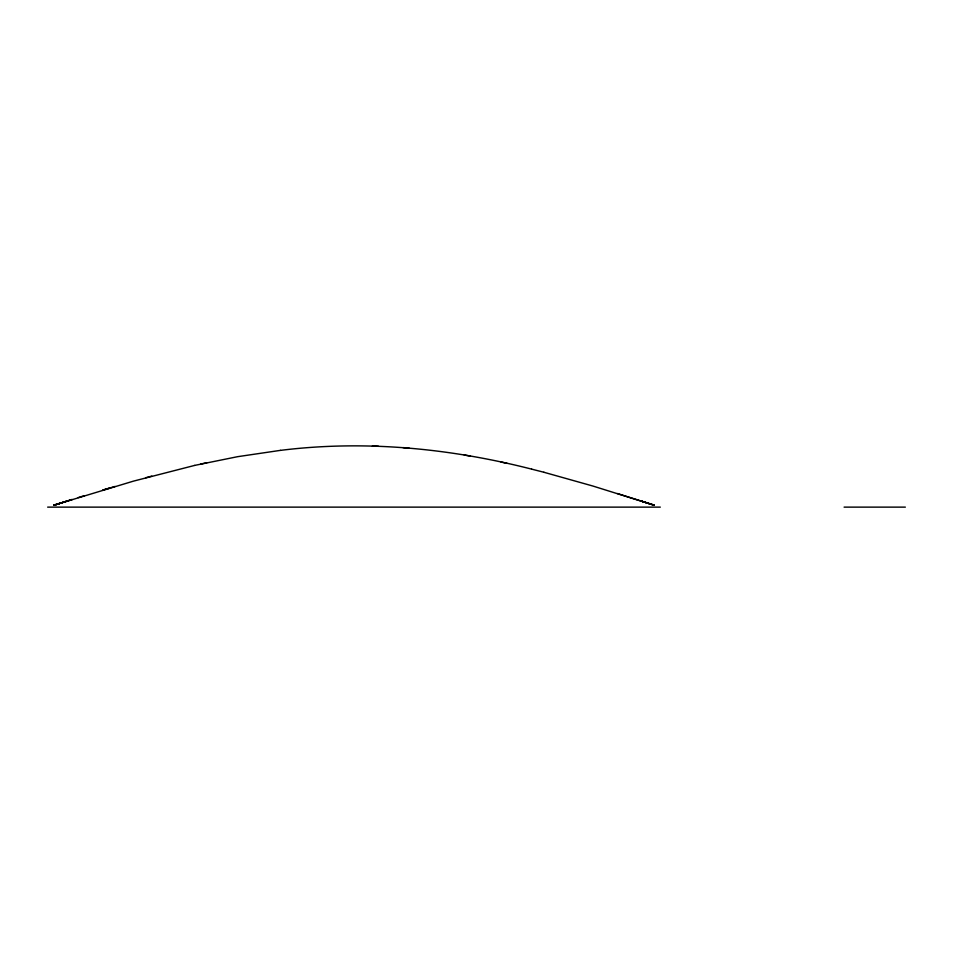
<?xml version="1.0" encoding="UTF-8"?>
<svg xmlns="http://www.w3.org/2000/svg" width="953" height="953" viewBox="0 0 953 953"><rect width="100%" height="100%" fill="white"/><g stroke="black" fill="none" stroke-linecap="round" stroke-linejoin="round"><path stroke-width="1.43" d="M66.031 501.397L53.773 505.245L72.154 499.479L53.773 505.257L133.42 481.146L194.686 465.409M53.773 505.245L59.908 503.339M78.277 497.573L84.412 495.667M108.916 488.27L102.793 490.092L115.039 486.447M145.678 477.751L151.801 476.083M194.686 465.398L237.571 456.69L280.456 450.364M200.809 464.028L206.932 462.693M280.456 450.376C364.415 439.917 449.887 448.22 531.643 469.126M47.65 507.127L660.298 507.127M844.084 507.127L905.35 507.127M372.349 446.075L378.472 446.266M402.988 447.612L409.111 448.101M464.242 455.022L470.377 456.07M501.004 462.026L507.127 463.372M531.643 469.138L543.889 472.247M543.889 472.259L592.897 486.042L654.163 505.197L617.413 493.535M648.04 503.255L654.163 505.197L641.917 501.278L648.04 503.22"/></g></svg>
